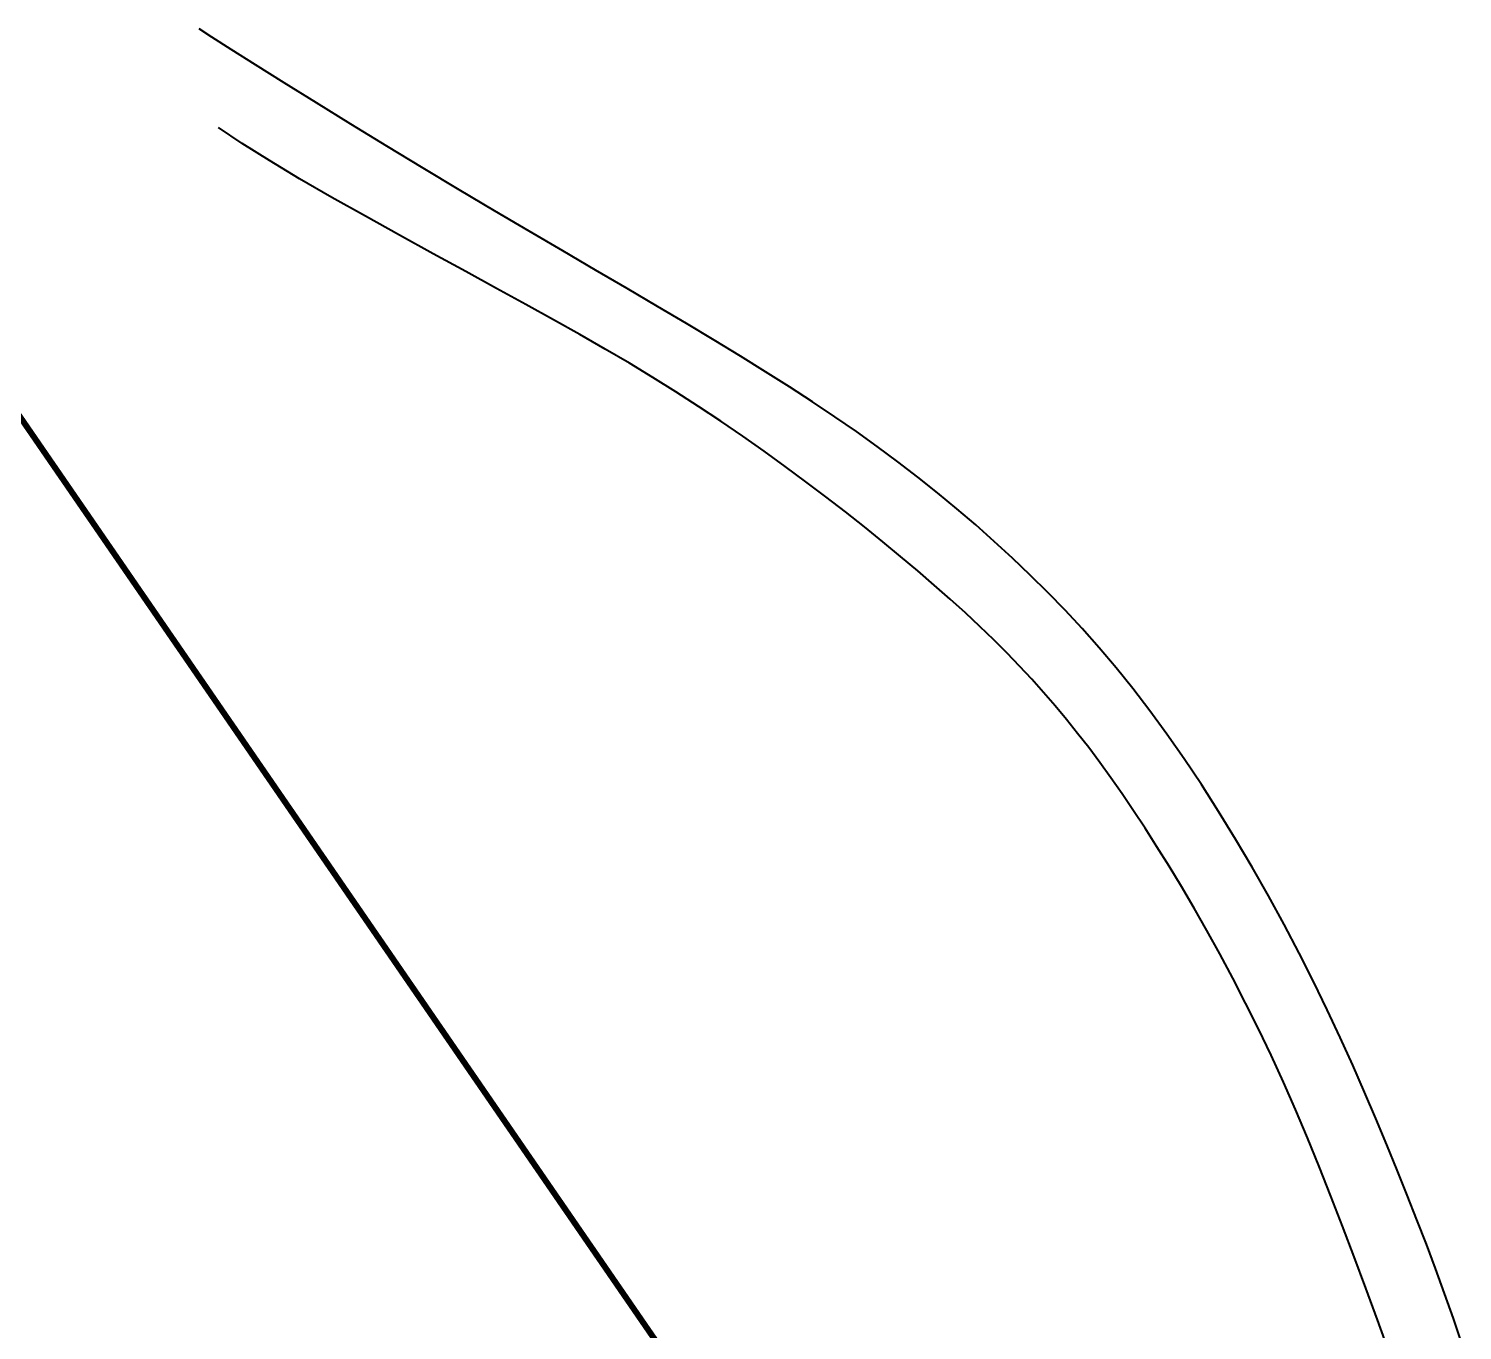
# Model space of a CAD drawing. Header units: metres. Extents: x 561401 to 594056, y 8460144 to 8508504.
# Drawn here: x 572486.43 to 572533.98, y 8470947.4 to 8470990.57 of the extents above; entities that cross this region are included whole.
import ezdxf

# ---------------------------------------------------------------- set-up
doc = ezdxf.new("R2010")
doc.units = ezdxf.units.M
doc.layers.add('1.1. VIA EXISTENTE', color=252, linetype='Continuous')
doc.layers.add('1.2. AFECTADOS BASE GRAFICA ESTATAL NO INSCRITO', color=30, linetype='Continuous')

msp = doc.modelspace()

# ---------------------------------------------------------------- linework, layer by layer
at = {"layer": '1.1. VIA EXISTENTE', "color": 253, "linetype": 'Continuous', "lineweight": 40, "ltscale": 0.2, "true_color": 0x84a4a6}
for points in [[(572533.979, 8470946.933), (572533.687, 8470947.789), (572533.392, 8470948.623), (572533.092, 8470949.443), (572532.786, 8470950.254), (572532.472, 8470951.064), (572532.149, 8470951.88), (572531.816, 8470952.709), (572531.47, 8470953.555), (572531.11, 8470954.419), (572530.735, 8470955.3), (572530.343, 8470956.196), (572529.932, 8470957.106), (572529.501, 8470958.028), (572529.048, 8470958.962), (572528.571, 8470959.905), (572528.071, 8470960.856), (572527.549, 8470961.809), (572527.009, 8470962.756), (572526.456, 8470963.691), (572525.893, 8470964.607), (572525.324, 8470965.498), (572524.753, 8470966.356), (572524.183, 8470967.174), (572523.618, 8470967.947), (572523.056, 8470968.679), (572522.496, 8470969.374), (572521.935, 8470970.035), (572521.371, 8470970.669), (572520.804, 8470971.278), (572520.23, 8470971.869), (572519.648, 8470972.444), (572519.056, 8470973.009), (572518.453, 8470973.564), (572517.839, 8470974.11), (572517.213, 8470974.647), (572516.574, 8470975.174), (572515.923, 8470975.693), (572515.257, 8470976.205), (572514.577, 8470976.708), (572513.882, 8470977.204), (572513.168, 8470977.697), (572512.43, 8470978.19), (572511.665, 8470978.686), (572510.868, 8470979.19), (572510.036, 8470979.705), (572509.164, 8470980.235), (572508.248, 8470980.784), (572507.285, 8470981.354), (572506.278, 8470981.947), (572505.23, 8470982.561), (572504.146, 8470983.196), (572503.029, 8470983.852), (572501.883, 8470984.528), (572500.711, 8470985.223), (572499.518, 8470985.938), (572498.312, 8470986.669), (572497.12, 8470987.398), (572495.975, 8470988.104), (572494.909, 8470988.767), (572493.955, 8470989.365), (572493.145, 8470989.879), (572492.511, 8470990.286), (572492.085, 8470990.567)], [(572531.549, 8470946.678), (572531.165, 8470947.742), (572530.779, 8470948.798), (572530.394, 8470949.836), (572530.009, 8470950.854), (572529.623, 8470951.85), (572529.235, 8470952.827), (572528.843, 8470953.783), (572528.447, 8470954.718), (572528.044, 8470955.633), (572527.634, 8470956.528), (572527.216, 8470957.401), (572526.792, 8470958.253), (572526.364, 8470959.08), (572525.935, 8470959.882), (572525.507, 8470960.655), (572525.082, 8470961.399), (572524.663, 8470962.112), (572524.253, 8470962.791), (572523.852, 8470963.436), (572523.461, 8470964.049), (572523.077, 8470964.632), (572522.7, 8470965.188), (572522.327, 8470965.72), (572521.957, 8470966.23), (572521.589, 8470966.722), (572521.221, 8470967.197), (572520.85, 8470967.659), (572520.476, 8470968.11), (572520.094, 8470968.553), (572519.702, 8470968.991), (572519.298, 8470969.426), (572518.878, 8470969.861), (572518.44, 8470970.298), (572517.981, 8470970.741), (572517.499, 8470971.192), (572516.994, 8470971.65), (572516.467, 8470972.115), (572515.918, 8470972.588), (572515.348, 8470973.067), (572514.758, 8470973.552), (572514.148, 8470974.042), (572513.518, 8470974.538), (572512.871, 8470975.038), (572512.206, 8470975.542), (572511.524, 8470976.047), (572510.827, 8470976.551), (572510.115, 8470977.052), (572509.389, 8470977.55), (572508.65, 8470978.041), (572507.898, 8470978.525), (572507.135, 8470979), (572506.353, 8470979.47), (572505.547, 8470979.942), (572504.711, 8470980.421), (572503.837, 8470980.912), (572502.92, 8470981.42), (572501.952, 8470981.952), (572500.928, 8470982.512), (572499.846, 8470983.103), (572498.728, 8470983.718), (572497.599, 8470984.344), (572496.486, 8470984.973), (572495.416, 8470985.592), (572494.415, 8470986.191), (572493.509, 8470986.76), (572492.725, 8470987.286)]]:
    msp.add_lwpolyline(points, dxfattribs=at)
at = {"layer": '1.2. AFECTADOS BASE GRAFICA ESTATAL NO INSCRITO', "color": 64, "linetype": 'Continuous', "lineweight": -3, "const_width": 0.2}
msp.add_lwpolyline([(572508.16, 8470945.694), (572480.368, 8470986.09)], dxfattribs=at)

doc.saveas('drawing.dxf')
